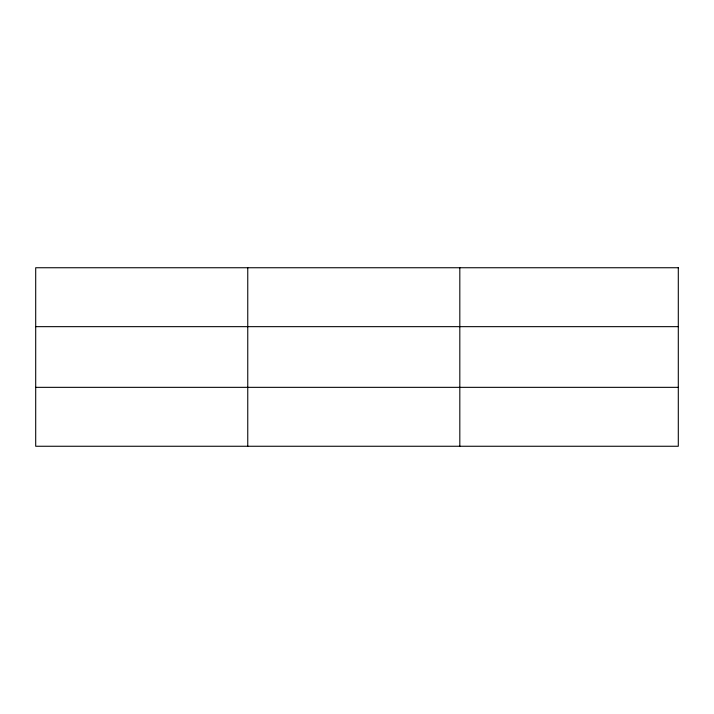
<?xml version="1.0" encoding="UTF-8"?>
<svg xmlns="http://www.w3.org/2000/svg" width="714" height="714" viewBox="0 0 714 714"><rect width="100%" height="100%" fill="white"/><g stroke="black" fill="none" stroke-linecap="round" stroke-linejoin="round"><path stroke-width="1.07" d="M247.758 446.259L247.758 267.741M459.816 446.259L459.816 267.741M35.7 326.655L678.3 326.655M35.7 387.345L678.3 387.345M678.3 267.741L678.3 446.259L35.7 446.259L35.7 267.741L678.3 267.741"/></g></svg>
